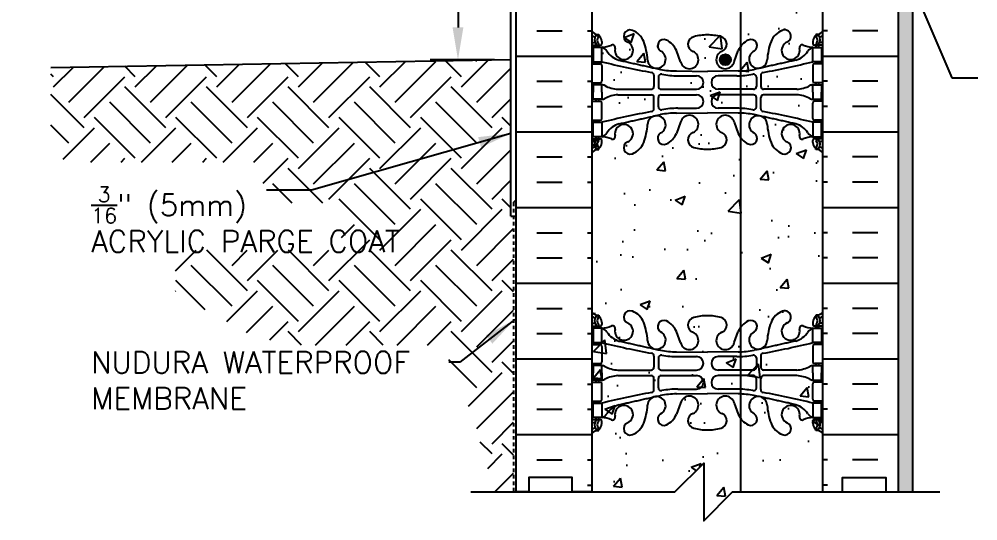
# Model space of a CAD drawing. Header units: inches. Extents: x 109 to 225, y 78 to 148.
# Drawn here: x 161.62 to 194.86, y 101.27 to 118.67 of the extents above; entities that cross this region are included whole.
import ezdxf

# ---------------------------------------------------------------- set-up
doc = ezdxf.new("R2010")
doc.units = ezdxf.units.IN
doc.header["$LTSCALE"] = 0.5
doc.header["$MEASUREMENT"] = 0
doc.linetypes.add('DASHED2', pattern=[0.375, 0.25, -0.125])
for name, color, linetype in [('HATCH', 12, 'Continuous'), ('line25', 2, 'Continuous'), ('LINE3', 3, 'Continuous'), ('LINE50', 5, 'Continuous'), ('LINE9', 9, 'Continuous'), ('TEXT', 4, 'Continuous'), ('Web_Edge', 9, 'Continuous')]:
    doc.layers.add(name, color=color, linetype=linetype)
doc.styles.add('DIM', font='romans.shx', dxfattribs={"width": 0.7})
doc.styles.add('ROMANS', font='romans.shx', dxfattribs={"height": 0.75})
doc.dimstyles.new('ext_12', dxfattribs={"dimscale": 12, "dimtxt": 0.09375, "dimasz": 0.09375, "dimexe": 0.09375, "dimexo": 0.0625, "dimgap": 0.0625, "dimtad": 1, "dimdec": 1, "dimzin": 3, "dimdsep": 46, "dimlunit": 4, "dimtxsty": 'DIM', "dimcen": 0.09, "dimdle": 0.09375, "dimclrt": 4, "dimadec": 0, "dimazin": 0, "dimtfac": 1, "dimtdec": 1, "dimtmove": 2, "dimatfit": 3, "dimfxl": 0, "dimfrac": 2, "dimtolj": 1, "dimtzin": 0, "dimarcsym": 0})

# ---------------------------------------------------------------- blocks, each defined once
blk = doc.blocks.new('8 web')
at = {"layer": 'Web_Edge'}
for p, q in [((-3.854, 6.868), (-3.764, 6.868)), ((-3.764, 6.868), (-3.764, 6.827)), ((3.854, 6.868), (3.764, 6.868)), ((3.764, 6.868), (3.764, 6.827)), ((-4, 6.589), (-3.922, 6.589)), ((-4, 6.489), (-3.716, 6.489)), ((-3.854, 6.489), (-3.854, 6.419)), ((-3.764, 6.489), (-3.764, 6.419)), ((-3.654, 6.619), (-3.654, 6.552)), ((3.654, 6.619), (3.654, 6.552)), ((4, 6.489), (3.716, 6.489)), ((3.764, 6.489), (3.764, 6.419)), ((3.854, 6.489), (3.854, 6.419)), ((4, 6.589), (3.922, 6.589)), ((-0.929, 5.917), (-1.071, 6.304)), ((0.929, 5.917), (1.071, 6.304)), ((-4, 5.849), (-3.716, 5.849)), ((-3.854, 5.919), (-3.854, 5.849)), ((-3.764, 5.919), (-3.764, 5.849)), ((-3.654, 5.787), (-3.654, 5.252)), ((3.654, 5.787), (3.654, 5.252)), ((4, 5.849), (3.716, 5.849)), ((3.764, 5.919), (3.764, 5.849)), ((3.854, 5.919), (3.854, 5.849)), ((-1.852, 5.45), (-1.852, 5.065)), ((-1.699, 5.387), (-1.699, 5.065)), ((-1.067, 5.601), (0, 5.586)), ((-1.019, 5.433), (-0.372, 5.433)), ((1.067, 5.601), (0, 5.586)), ((1.019, 5.433), (0.372, 5.433)), ((1.699, 5.387), (1.699, 5.065)), ((1.852, 5.45), (1.852, 5.065)), ((-4, 5.189), (-3.716, 5.189)), ((-3.854, 5.189), (-3.854, 5.119)), ((-3.764, 5.189), (-3.764, 5.119)), ((4, 5.189), (3.716, 5.189)), ((3.764, 5.189), (3.764, 5.119)), ((3.854, 5.189), (3.854, 5.119)), ((-3.106, 4.964), (-1.952, 4.965)), ((-3.106, 4.775), (-1.952, 4.774)), ((-1.852, 4.289), (-1.852, 4.674)), ((-1.699, 4.351), (-1.699, 4.674)), ((-1.599, 4.965), (-0.372, 4.965)), ((-1.599, 4.774), (-0.372, 4.774)), ((1.599, 4.965), (0.372, 4.965)), ((1.599, 4.774), (0.372, 4.774)), ((1.699, 4.351), (1.699, 4.674)), ((1.852, 4.289), (1.852, 4.674)), ((3.106, 4.964), (1.952, 4.965)), ((3.106, 4.775), (1.952, 4.774)), ((-4, 4.549), (-3.716, 4.549)), ((-3.854, 4.549), (-3.854, 4.619)), ((-3.764, 4.549), (-3.764, 4.619)), ((-3.654, 3.952), (-3.654, 4.487)), ((3.654, 3.952), (3.654, 4.487)), ((4, 4.549), (3.716, 4.549)), ((3.764, 4.549), (3.764, 4.619)), ((3.854, 4.549), (3.854, 4.619)), ((-1.067, 4.138), (0, 4.153)), ((-1.019, 4.305), (-0.372, 4.305)), ((1.067, 4.138), (0, 4.153)), ((1.019, 4.305), (0.372, 4.305)), ((-4, 3.889), (-3.716, 3.889)), ((-3.854, 3.819), (-3.854, 3.889)), ((-3.764, 3.819), (-3.764, 3.889)), ((-0.929, 3.822), (-1.071, 3.435)), ((0.929, 3.822), (1.071, 3.435)), ((4, 3.889), (3.716, 3.889)), ((3.764, 3.819), (3.764, 3.889)), ((3.854, 3.819), (3.854, 3.889)), ((-4, 3.249), (-3.716, 3.249)), ((-4, 3.149), (-3.922, 3.149)), ((-3.854, 3.249), (-3.854, 3.319)), ((-3.764, 3.249), (-3.764, 3.319)), ((-3.654, 3.119), (-3.654, 3.187)), ((3.654, 3.119), (3.654, 3.187)), ((4, 3.249), (3.716, 3.249)), ((3.764, 3.249), (3.764, 3.319)), ((3.854, 3.249), (3.854, 3.319)), ((4, 3.149), (3.922, 3.149)), ((-3.854, 2.871), (-3.764, 2.871)), ((-3.764, 2.871), (-3.764, 2.912)), ((3.764, 2.871), (3.764, 2.912)), ((3.854, 2.871), (3.764, 2.871)), ((-3.854, -2.871), (-3.764, -2.871)), ((-3.764, -2.871), (-3.764, -2.912)), ((3.854, -2.871), (3.764, -2.871)), ((3.764, -2.871), (3.764, -2.912)), ((-4, -3.149), (-3.922, -3.149)), ((-4, -3.249), (-3.716, -3.249)), ((-3.854, -3.249), (-3.854, -3.319)), ((-3.764, -3.249), (-3.764, -3.319)), ((-3.654, -3.119), (-3.654, -3.187)), ((3.654, -3.119), (3.654, -3.187)), ((4, -3.249), (3.716, -3.249)), ((3.764, -3.249), (3.764, -3.319)), ((3.854, -3.249), (3.854, -3.319)), ((4, -3.149), (3.922, -3.149)), ((-0.929, -3.822), (-1.071, -3.435)), ((0.929, -3.822), (1.071, -3.435)), ((-4, -3.889), (-3.716, -3.889)), ((-3.854, -3.819), (-3.854, -3.889)), ((-3.764, -3.819), (-3.764, -3.889)), ((-3.654, -3.952), (-3.654, -4.487)), ((3.654, -3.952), (3.654, -4.487)), ((4, -3.889), (3.716, -3.889)), ((3.764, -3.819), (3.764, -3.889)), ((3.854, -3.819), (3.854, -3.889)), ((-1.852, -4.289), (-1.852, -4.674)), ((-1.067, -4.138), (0, -4.153)), ((-1.019, -4.305), (-0.372, -4.305)), ((1.067, -4.138), (0, -4.153)), ((1.019, -4.305), (0.372, -4.305)), ((1.852, -4.289), (1.852, -4.674)), ((-4, -4.549), (-3.716, -4.549)), ((-3.854, -4.549), (-3.854, -4.619)), ((-3.764, -4.549), (-3.764, -4.619)), ((-1.699, -4.351), (-1.699, -4.674)), ((1.699, -4.351), (1.699, -4.674)), ((4, -4.549), (3.716, -4.549)), ((3.764, -4.549), (3.764, -4.619)), ((3.854, -4.549), (3.854, -4.619)), ((-3.106, -4.775), (-1.952, -4.774)), ((-3.106, -4.964), (-1.952, -4.965)), ((-1.599, -4.774), (-0.372, -4.774)), ((-1.599, -4.965), (-0.372, -4.965)), ((1.599, -4.774), (0.372, -4.774)), ((1.599, -4.965), (0.372, -4.965)), ((3.106, -4.775), (1.952, -4.774)), ((3.106, -4.964), (1.952, -4.965)), ((-4, -5.189), (-3.716, -5.189)), ((-3.854, -5.189), (-3.854, -5.119)), ((-3.764, -5.189), (-3.764, -5.119)), ((-3.654, -5.787), (-3.654, -5.252)), ((-1.852, -5.45), (-1.852, -5.065)), ((-1.699, -5.387), (-1.699, -5.065)), ((1.699, -5.387), (1.699, -5.065)), ((1.852, -5.45), (1.852, -5.065)), ((3.654, -5.787), (3.654, -5.252)), ((4, -5.189), (3.716, -5.189)), ((3.764, -5.189), (3.764, -5.119)), ((3.854, -5.189), (3.854, -5.119)), ((-1.067, -5.601), (0, -5.586)), ((-1.019, -5.433), (-0.372, -5.433)), ((1.067, -5.601), (0, -5.586)), ((1.019, -5.433), (0.372, -5.433)), ((-4, -5.849), (-3.716, -5.849)), ((-3.854, -5.919), (-3.854, -5.849)), ((-3.764, -5.919), (-3.764, -5.849)), ((-0.929, -5.917), (-1.071, -6.304)), ((0.929, -5.917), (1.071, -6.304)), ((4, -5.849), (3.716, -5.849)), ((3.764, -5.919), (3.764, -5.849)), ((3.854, -5.919), (3.854, -5.849)), ((-4, -6.489), (-3.716, -6.489)), ((-4, -6.589), (-3.922, -6.589)), ((-3.854, -6.489), (-3.854, -6.419)), ((-3.764, -6.489), (-3.764, -6.419)), ((-3.654, -6.619), (-3.654, -6.552)), ((3.654, -6.619), (3.654, -6.552)), ((4, -6.489), (3.716, -6.489)), ((3.764, -6.489), (3.764, -6.419)), ((3.854, -6.489), (3.854, -6.419)), ((4, -6.589), (3.922, -6.589)), ((-3.854, -6.868), (-3.764, -6.868)), ((-3.764, -6.868), (-3.764, -6.827)), ((3.764, -6.868), (3.764, -6.827)), ((3.854, -6.868), (3.764, -6.868))]:
    blk.add_line(p, q, dxfattribs=at)
for points in [[(-3.959, 5.919), (-3.659, 5.919), (-3.659, 6.419), (-3.959, 6.419)], [(3.959, 5.919), (3.659, 5.919), (3.659, 6.419), (3.959, 6.419)], [(-3.959, 3.819), (-3.659, 3.819), (-3.659, 3.319), (-3.959, 3.319)], [(3.959, 3.819), (3.659, 3.819), (3.659, 3.319), (3.959, 3.319)], [(-3.959, -3.819), (-3.659, -3.819), (-3.659, -3.319), (-3.959, -3.319)], [(3.959, -3.819), (3.659, -3.819), (3.659, -3.319), (3.959, -3.319)], [(-3.959, -5.919), (-3.659, -5.919), (-3.659, -6.419), (-3.959, -6.419)], [(3.959, -5.919), (3.659, -5.919), (3.659, -6.419), (3.959, -6.419)]]:
    blk.add_lwpolyline(points, close=True, dxfattribs=at)
for points in [[(-3.659, 4.869), (-3.659, 5.119), (-3.959, 5.119), (-3.959, 4.869)], [(3.659, 4.869), (3.659, 5.119), (3.959, 5.119), (3.959, 4.869)], [(-3.659, 4.869), (-3.659, 4.619), (-3.959, 4.619), (-3.959, 4.869)], [(3.659, 4.869), (3.659, 4.619), (3.959, 4.619), (3.959, 4.869)], [(-3.659, -4.869), (-3.659, -4.619), (-3.959, -4.619), (-3.959, -4.869)], [(3.659, -4.869), (3.659, -4.619), (3.959, -4.619), (3.959, -4.869)], [(-3.659, -4.869), (-3.659, -5.119), (-3.959, -5.119), (-3.959, -4.869)], [(3.659, -4.869), (3.659, -5.119), (3.959, -5.119), (3.959, -4.869)]]:
    blk.add_lwpolyline(points, dxfattribs=at)
for centre, radius, start, end in [((-2.681, 6.804), 0.22, 68.1963, 248.1963), ((-2.839, 6.375), 0.677, 21.1239, 69.3197), ((2.839, 6.375), 0.677, 110.6803, 158.8761), ((2.681, 6.804), 0.22, 291.8037, 111.8037), ((-3.654, 7.327), 0.5, 226.2109, 250.5288), ((-3.654, 7.327), 0.6, 234.7832, 245.0748), ((-3.66, 6.674), 0.25, 140.1145, 222.4609), ((-3.916, 6.764), 0.021, 343.464, 63.9957), ((-3.818, 6.805), 0.045, 321.448, 139.1879), ((-3.904, 6.619), 0.25, 0, 70.5288), ((-3.66, 6.674), 0.16, 140.0001, 222.4609), ((-1.507, 6.473), 0.217, 65.5264, 238.537), ((-1.758, 6.003), 0.75, 23.6938, 62.9705), ((-0.406, 6.529), 0.268, 104.7892, 250.0338), ((-0.012, 5.096), 1.754, 89.6229, 105.2918), ((0.012, 5.096), 1.754, 74.7082, 90.3771), ((0.406, 6.529), 0.268, 289.9662, 75.2108), ((1.758, 6.003), 0.75, 117.0295, 156.3062), ((1.507, 6.473), 0.217, 301.463, 114.4736), ((3.904, 6.619), 0.25, 109.4712, 180), ((3.818, 6.805), 0.045, 40.8121, 218.552), ((3.66, 6.674), 0.16, 317.5391, 39.9999), ((3.654, 7.327), 0.5, 289.4712, 313.7891), ((3.66, 6.674), 0.25, 317.5391, 39.8855), ((3.916, 6.764), 0.021, 116.0043, 196.536), ((3.654, 7.327), 0.6, 294.9252, 305.2168), ((-3.922, 6.609), 0.0196, 269.4032, 15.4901), ((-3.812, 6.536), 0.045, 222.4609, 42.4609), ((-3.716, 6.552), 0.0625, 270, 0), ((-3.714, 7.415), 0.997, 273.1538, 293.1467), ((-3.781, 6.077), 0.364, 34.9775, 70.3387), ((-3.288, 6.408), 0.0968, 340.1551, 110.4331), ((-2.89, 6.313), 0.314, 168.5886, 66.1916), ((-4.43, 5.81), 2.365, 4.3895, 20.0015), ((4.43, 5.81), 2.365, 159.9985, 175.6105), ((2.89, 6.313), 0.314, 113.8084, 11.4114), ((3.288, 6.408), 0.0968, 69.5669, 199.8449), ((3.714, 7.415), 0.997, 246.8533, 266.8462), ((3.781, 6.077), 0.364, 109.6613, 145.0225), ((3.716, 6.552), 0.0625, 180, 270), ((3.812, 6.536), 0.045, 137.5391, 317.5391), ((3.922, 6.609), 0.0196, 164.5099, 270.5968), ((-2.858, 6.688), 0.743, 212.7919, 253.8107), ((-1.759, 6.006), 0.314, 182.7357, 63.9348), ((-0.624, 5.99), 0.314, 193.4146, 66.1916), ((0.624, 5.99), 0.314, 113.8084, 346.5854), ((1.759, 6.006), 0.314, 116.0652, 357.2643), ((2.858, 6.688), 0.743, 286.1893, 327.2081), ((-3.716, 5.787), 0.0625, 0, 90), ((3.15, 33.34), 28.253, 256.0552, 259.6343), ((-1.072, 8.585), 2.984, 259.2546, 270.0995), ((1.072, 8.585), 2.984, 269.9005, 280.7454), ((-3.15, 33.34), 28.253, 280.3657, 283.9448), ((3.716, 5.787), 0.0625, 90, 180), ((-1.952, 5.45), 0.1, 360, 79.6343), ((-1.599, 5.387), 0.1, 79.2546, 180), ((-1.024, 8.417), 2.984, 259.2546, 270.0995), ((-0.372, 5.199), 0.234, 270, 90), ((0.372, 5.199), 0.234, 90, 270), ((1.024, 8.417), 2.984, 269.9005, 280.7454), ((1.599, 5.387), 0.1, 0, 100.7454), ((1.952, 5.45), 0.1, 100.3657, 180), ((-3.716, 5.252), 0.0625, 270, 0), ((-3.663, 4.901), 0.219, 60.4937, 88.92), ((-3.021, 6.121), 1.16, 242.5844, 265.8032), ((-1.952, 5.065), 0.1, 270.0388, 360), ((-1.599, 5.065), 0.1, 180, 270), ((1.599, 5.065), 0.1, 270, 0), ((1.952, 5.065), 0.1, 180, 269.9612), ((3.021, 6.121), 1.16, 274.1968, 297.4156), ((3.663, 4.901), 0.219, 91.08, 119.5063), ((3.716, 5.252), 0.0625, 180, 270), ((-3.021, 3.618), 1.16, 94.1968, 117.4156), ((-1.952, 4.674), 0.1, 0, 89.9612), ((-1.599, 4.674), 0.1, 90, 180), ((-0.372, 4.54), 0.234, 270, 90), ((0.372, 4.54), 0.234, 90, 270), ((1.599, 4.674), 0.1, 0, 90), ((1.952, 4.674), 0.1, 90.0388, 180), ((3.021, 3.618), 1.16, 62.5844, 85.8032), ((-3.716, 4.487), 0.0625, 0, 90), ((-3.663, 4.838), 0.219, 271.08, 299.5063), ((-1.599, 4.351), 0.1, 180, 280.7454), ((1.599, 4.351), 0.1, 259.2546, 0), ((3.663, 4.838), 0.219, 240.4937, 268.92), ((3.716, 4.487), 0.0625, 90, 180), ((3.15, -23.601), 28.253, 100.3657, 103.9448), ((-1.759, 3.733), 0.314, 296.0652, 177.2643), ((-1.952, 4.289), 0.1, 280.3657, 0), ((-1.072, 1.154), 2.984, 89.9005, 100.7454), ((-1.024, 1.322), 2.984, 89.9005, 100.7454), ((-0.624, 3.749), 0.314, 293.8084, 166.5854), ((0.624, 3.749), 0.314, 13.4146, 246.1916), ((1.024, 1.322), 2.984, 79.2546, 90.0995), ((1.072, 1.154), 2.984, 79.2546, 90.0995), ((1.759, 3.733), 0.314, 2.7357, 243.9348), ((1.952, 4.289), 0.1, 180, 259.6343), ((-3.15, -23.601), 28.253, 76.0552, 79.6343), ((-3.716, 3.952), 0.0625, 270, 0), ((-2.858, 3.051), 0.743, 106.1893, 147.2081), ((-2.89, 3.426), 0.314, 293.8084, 191.4114), ((-4.43, 3.929), 2.365, 339.9985, 355.6105), ((4.43, 3.929), 2.365, 184.3895, 200.0015), ((2.89, 3.426), 0.314, 348.5886, 246.1916), ((2.858, 3.051), 0.743, 32.7919, 73.8107), ((3.716, 3.952), 0.0625, 180, 270), ((-3.781, 3.662), 0.364, 289.6613, 325.0225), ((-3.288, 3.331), 0.0968, 249.5669, 19.8449), ((-1.507, 3.266), 0.217, 121.463, 294.4736), ((-1.758, 3.736), 0.75, 297.0295, 336.3062), ((-0.406, 3.21), 0.268, 109.9662, 255.2108), ((0.406, 3.21), 0.268, 284.7892, 70.0338), ((1.758, 3.736), 0.75, 203.6938, 242.9705), ((1.507, 3.266), 0.217, 245.5264, 58.537), ((3.288, 3.331), 0.0968, 160.1551, 290.4331), ((3.781, 3.662), 0.364, 214.9775, 250.3387), ((-3.922, 3.13), 0.0196, 344.5099, 90.5968), ((-3.66, 3.065), 0.25, 137.5391, 219.8855), ((-3.812, 3.203), 0.045, 317.5391, 137.5391), ((-3.904, 3.119), 0.25, 289.4712, 360), ((-3.66, 3.065), 0.16, 137.5391, 219.9999), ((-3.716, 3.187), 0.0625, 360, 90), ((-3.714, 2.324), 0.997, 66.8533, 86.8462), ((-2.681, 2.935), 0.22, 111.8037, 291.8037), ((-2.839, 3.364), 0.677, 290.6803, 338.8761), ((2.839, 3.364), 0.677, 201.1239, 249.3197), ((2.681, 2.935), 0.22, 248.1963, 68.1963), ((3.714, 2.324), 0.997, 93.1538, 113.1467), ((3.716, 3.187), 0.0625, 90, 180), ((3.904, 3.119), 0.25, 180, 250.5288), ((3.812, 3.203), 0.045, 42.4609, 222.4609), ((3.66, 3.065), 0.16, 320.0001, 42.4609), ((3.66, 3.065), 0.25, 320.1145, 42.4609), ((3.922, 3.13), 0.0196, 89.4032, 195.4901), ((-3.654, 2.412), 0.6, 114.9252, 125.2168), ((-3.654, 2.412), 0.5, 109.4712, 133.7891), ((-3.916, 2.975), 0.021, 296.0043, 16.536), ((-3.818, 2.934), 0.045, 220.8121, 38.552), ((-0.012, 4.643), 1.754, 254.7082, 270.3771), ((0.012, 4.643), 1.754, 269.6229, 285.2918), ((3.818, 2.934), 0.045, 141.448, 319.1879), ((3.654, 2.412), 0.5, 46.2109, 70.5288), ((3.916, 2.975), 0.021, 163.464, 243.9957), ((3.654, 2.412), 0.6, 54.7832, 65.0748), ((-3.654, -2.412), 0.5, 226.2109, 250.5288), ((-3.654, -2.412), 0.6, 234.7832, 245.0748), ((-3.66, -3.065), 0.25, 140.1145, 222.4609), ((-3.916, -2.975), 0.021, 343.464, 63.9957), ((-3.818, -2.934), 0.045, 321.448, 139.1879), ((-3.904, -3.119), 0.25, 0, 70.5288), ((-3.66, -3.065), 0.16, 140.0001, 222.4609), ((-2.681, -2.935), 0.22, 68.1963, 248.1963), ((-2.839, -3.364), 0.677, 21.1239, 69.3197), ((-0.406, -3.21), 0.268, 104.7892, 250.0338), ((-0.012, -4.643), 1.754, 89.6229, 105.2918), ((0.012, -4.643), 1.754, 74.7082, 90.3771), ((0.406, -3.21), 0.268, 289.9662, 75.2108), ((2.839, -3.364), 0.677, 110.6803, 158.8761), ((2.681, -2.935), 0.22, 291.8037, 111.8037), ((3.904, -3.119), 0.25, 109.4712, 180), ((3.818, -2.934), 0.045, 40.8121, 218.552), ((3.66, -3.065), 0.16, 317.5391, 39.9999), ((3.654, -2.412), 0.5, 289.4712, 313.7891), ((3.66, -3.065), 0.25, 317.5391, 39.8855), ((3.916, -2.975), 0.021, 116.0043, 196.536), ((3.654, -2.412), 0.6, 294.9252, 305.2168), ((-3.922, -3.13), 0.0196, 269.4032, 15.4901), ((-3.812, -3.203), 0.045, 222.4609, 42.4609), ((-3.716, -3.187), 0.0625, 270, 0), ((-3.714, -2.324), 0.997, 273.1538, 293.1467), ((-3.781, -3.662), 0.364, 34.9775, 70.3387), ((-3.288, -3.331), 0.0968, 340.1551, 110.4331), ((-2.89, -3.426), 0.314, 168.5886, 66.1916), ((-4.43, -3.929), 2.365, 4.3895, 20.0015), ((-1.507, -3.266), 0.217, 65.5264, 238.537), ((-1.758, -3.736), 0.75, 23.6938, 62.9705), ((1.758, -3.736), 0.75, 117.0295, 156.3062), ((1.507, -3.266), 0.217, 301.463, 114.4736), ((4.43, -3.929), 2.365, 159.9985, 175.6105), ((2.89, -3.426), 0.314, 113.8084, 11.4114), ((3.288, -3.331), 0.0968, 69.5669, 199.8449), ((3.714, -2.324), 0.997, 246.8533, 266.8462), ((3.781, -3.662), 0.364, 109.6613, 145.0225), ((3.716, -3.187), 0.0625, 180, 270), ((3.812, -3.203), 0.045, 137.5391, 317.5391), ((3.922, -3.13), 0.0196, 164.5099, 270.5968), ((-2.858, -3.051), 0.743, 212.7919, 253.8107), ((-1.759, -3.733), 0.314, 182.7357, 63.9348), ((-0.624, -3.749), 0.314, 193.4146, 66.1916), ((0.624, -3.749), 0.314, 113.8084, 346.5854), ((1.759, -3.733), 0.314, 116.0652, 357.2643), ((2.858, -3.051), 0.743, 286.1893, 327.2081), ((-3.716, -3.952), 0.0625, 0, 90), ((3.15, 23.601), 28.253, 256.0552, 259.6343), ((-3.15, 23.601), 28.253, 280.3657, 283.9448), ((3.716, -3.952), 0.0625, 90, 180), ((-1.952, -4.289), 0.1, 360, 79.6343), ((-1.599, -4.351), 0.1, 79.2546, 180), ((-1.072, -1.154), 2.984, 259.2546, 270.0995), ((-1.024, -1.322), 2.984, 259.2546, 270.0995), ((-0.372, -4.54), 0.234, 270, 90), ((0.372, -4.54), 0.234, 90, 270), ((1.024, -1.322), 2.984, 269.9005, 280.7454), ((1.072, -1.154), 2.984, 269.9005, 280.7454), ((1.599, -4.351), 0.1, 0, 100.7454), ((1.952, -4.289), 0.1, 100.3657, 180), ((-3.716, -4.487), 0.0625, 270, 0), ((-3.663, -4.838), 0.219, 60.4937, 88.92), ((-3.021, -3.618), 1.16, 242.5844, 265.8032), ((3.021, -3.618), 1.16, 274.1968, 297.4156), ((3.663, -4.838), 0.219, 91.08, 119.5063), ((3.716, -4.487), 0.0625, 180, 270), ((-3.021, -6.121), 1.16, 94.1968, 117.4156), ((-1.952, -4.674), 0.1, 270.0388, 360), ((-1.952, -5.065), 0.1, 0, 89.9612), ((-1.599, -4.674), 0.1, 180, 270), ((-1.599, -5.065), 0.1, 90, 180), ((-0.372, -5.199), 0.234, 270, 90), ((0.372, -5.199), 0.234, 90, 270), ((1.599, -4.674), 0.1, 270, 0), ((1.599, -5.065), 0.1, 0, 90), ((1.952, -4.674), 0.1, 180, 269.9612), ((1.952, -5.065), 0.1, 90.0388, 180), ((3.021, -6.121), 1.16, 62.5844, 85.8032), ((-3.716, -5.252), 0.0625, 0, 90), ((-3.663, -4.901), 0.219, 271.08, 299.5063), ((3.663, -4.901), 0.219, 240.4937, 268.92), ((3.716, -5.252), 0.0625, 90, 180), ((3.15, -33.34), 28.253, 100.3657, 103.9448), ((-1.952, -5.45), 0.1, 280.3657, 0), ((-1.599, -5.387), 0.1, 180, 280.7454), ((-1.072, -8.585), 2.984, 89.9005, 100.7454), ((-1.024, -8.417), 2.984, 89.9005, 100.7454), ((1.024, -8.417), 2.984, 79.2546, 90.0995), ((1.072, -8.585), 2.984, 79.2546, 90.0995), ((1.599, -5.387), 0.1, 259.2546, 0), ((1.952, -5.45), 0.1, 180, 259.6343), ((-3.15, -33.34), 28.253, 76.0552, 79.6343), ((-3.716, -5.787), 0.0625, 270, 0), ((-2.858, -6.688), 0.743, 106.1893, 147.2081), ((-1.759, -6.006), 0.314, 296.0652, 177.2643), ((-0.624, -5.99), 0.314, 293.8084, 166.5854), ((0.624, -5.99), 0.314, 13.4146, 246.1916), ((1.759, -6.006), 0.314, 2.7357, 243.9348), ((2.858, -6.688), 0.743, 32.7919, 73.8107), ((3.716, -5.787), 0.0625, 180, 270), ((-3.781, -6.077), 0.364, 289.6613, 325.0225), ((-2.89, -6.313), 0.314, 293.8084, 191.4114), ((-4.43, -5.81), 2.365, 339.9985, 355.6105), ((-1.507, -6.473), 0.217, 121.463, 294.4736), ((-1.758, -6.003), 0.75, 297.0295, 336.3062), ((-0.406, -6.529), 0.268, 109.9662, 255.2108), ((0.406, -6.529), 0.268, 284.7892, 70.0338), ((1.758, -6.003), 0.75, 203.6938, 242.9705), ((1.507, -6.473), 0.217, 245.5264, 58.537), ((4.43, -5.81), 2.365, 184.3895, 200.0015), ((2.89, -6.313), 0.314, 348.5886, 246.1916), ((3.781, -6.077), 0.364, 214.9775, 250.3387), ((-3.922, -6.609), 0.0196, 344.5099, 90.5968), ((-3.66, -6.674), 0.25, 137.5391, 219.8855), ((-3.812, -6.536), 0.045, 317.5391, 137.5391), ((-3.904, -6.619), 0.25, 289.4712, 360), ((-3.66, -6.674), 0.16, 137.5391, 219.9999), ((-3.716, -6.552), 0.0625, 360, 90), ((-3.714, -7.415), 0.997, 66.8533, 86.8462), ((-3.288, -6.408), 0.0968, 249.5669, 19.8449), ((-2.681, -6.804), 0.22, 111.8037, 291.8037), ((-2.839, -6.375), 0.677, 290.6803, 338.8761), ((2.839, -6.375), 0.677, 201.1239, 249.3197), ((2.681, -6.804), 0.22, 248.1963, 68.1963), ((3.288, -6.408), 0.0968, 160.1551, 290.4331), ((3.714, -7.415), 0.997, 93.1538, 113.1467), ((3.716, -6.552), 0.0625, 90, 180), ((3.904, -6.619), 0.25, 180, 250.5288), ((3.812, -6.536), 0.045, 42.4609, 222.4609), ((3.66, -6.674), 0.16, 320.0001, 42.4609), ((3.66, -6.674), 0.25, 320.1145, 42.4609), ((3.922, -6.609), 0.0196, 89.4032, 195.4901), ((-3.654, -7.327), 0.6, 114.9252, 125.2168), ((-3.654, -7.327), 0.5, 109.4712, 133.7891), ((-3.916, -6.764), 0.021, 296.0043, 16.536), ((-3.818, -6.805), 0.045, 220.8121, 38.552), ((-0.012, -5.096), 1.754, 254.7082, 270.3771), ((0.012, -5.096), 1.754, 269.6229, 285.2918), ((3.818, -6.805), 0.045, 141.448, 319.1879), ((3.654, -7.327), 0.5, 46.2109, 70.5288), ((3.916, -6.764), 0.021, 163.464, 243.9957), ((3.654, -7.327), 0.6, 54.7832, 65.0748)]:
    blk.add_arc(centre, radius, start, end, dxfattribs=at)
for points in [[(-3.066, 5.974), (-1.628, 5.654)], [(3.066, 5.974), (1.628, 5.654)], [(-3.066, 3.765), (-1.628, 4.085)], [(3.066, 3.765), (1.628, 4.085)], [(-3.066, -3.765), (-1.628, -4.085)], [(3.066, -3.765), (1.628, -4.085)], [(-3.066, -5.974), (-1.628, -5.654)], [(3.066, -5.974), (1.628, -5.654)]]:
    blk.add_open_spline(points, degree=1, dxfattribs=at)

msp = doc.modelspace()

# ---------------------------------------------------------------- hatches: boundary and pattern name
at = {"layer": 'HATCH'}
h = msp.add_hatch(dxfattribs=at)
h.set_pattern_fill('AR-CONC', color=256, scale=0.5, style=0)
h.paths.add_polyline_path([(189.48, 145.379, 0.039409), (189.445, 145.337, 0.520567), (188.837, 145.337, 0.520567), (188.722, 145.386, 0.520567), (188.213, 145.386, 0.520567), (187.852, 145.386, 0.520567), (187.458, 145.435, 0.520567), (187.064, 145.386, 0.520567), (186.703, 145.386, 0.520567), (186.194, 145.386, 0.520567), (186.079, 145.337, 0.520567), (185.471, 145.337, 0.520567), (184.897, 145.337, 0.520567), (184.289, 145.337, 0.520567), (183.813, 145.337, 0.520567), (183.6, 145.337, 0.520567), (183.386, 145.337, 0.520567), (182.91, 145.337, 0.520567), (182.352, 145.337, 0.520567), (182.056, 145.337, 0.464822), (181.48, 145.337), (181.48, 138.529), (181.504, 138.512), (181.48, 138.512), (181.48, 138.272), (181.48, 120.272), (181.48, 102.272), (184.355, 102.272), (185.355, 103.272), (185.355, 101.272), (186.355, 102.272), (189.48, 102.272), (189.48, 120.272), (189.48, 122.697), (189.48, 127.072), (187.076, 127.072, 0.414214), (186.976, 126.972), (186.976, 125.572), (186.476, 125.572), (186.476, 127.072, -0.414214), (186.976, 127.572), (189.48, 127.572), (189.48, 132.322), (186.976, 132.322, -0.414214), (186.476, 132.822), (186.476, 134.322), (186.976, 134.322), (186.976, 132.922, 0.414214), (187.076, 132.822), (189.48, 132.822), (189.48, 137.197), (189.48, 138.272)])
h.paths.add_polyline_path([(185.386, 135.237, -1), (185.011, 135.237, -1)], flags=16)
h.paths.add_polyline_path([(186.552, 117.55, -1), (186.177, 117.55, -1)], flags=16)
h = msp.add_hatch(dxfattribs=at)
h.set_pattern_fill('AR-SAND', color=256, scale=0.25, style=0)
h.set_pattern_definition([(37.5, (81.0187, 4.95138), (-0.0157483, 0.4817059), [0, -0.38, 0, -0.425, 0, -0.40625]), (7.5, (81.0187, 4.9514), (0.4424442, 0.7055365), [0, -0.205, 0, -0.3425, 0, -0.13125]), (327.5, (80.7112, 4.9514), (0.7785355, 0.0014148), [0, -0.125, 0, -0.45, 0, -0.5875]), (317.5, (80.7112, 4.9514), (0.7515317, 0.219419), [0, -0.0625, 0, -0.295, 0, -0.3375])])
h.paths.add_polyline_path([(192.605, 124.822), (192.105, 124.822), (192.105, 120.272), (192.105, 102.272), (192.605, 102.272)])
h = msp.add_hatch(dxfattribs=at)
h.set_pattern_fill('INSUL', color=256, scale=7, style=0)
h.set_pattern_definition([(0, (-2744.6818, -294.7378), (0, 2.625), []), (0, (-2744.6818, -293.8628), (0, 2.625), [0.875, -0.875]), (0, (-2744.6818, -292.9878), (0, 2.625), [0.875, -0.875])])
h.paths.add_polyline_path([(178.855, 102.272), (179.292, 102.272), (179.292, 102.772), (180.792, 102.772), (180.792, 102.272), (181.48, 102.272), (181.48, 120.272), (180.792, 120.272), (180.792, 120.772), (179.292, 120.772), (179.292, 120.272), (178.855, 120.272)])
h = msp.add_hatch(dxfattribs=at)
h.set_pattern_fill('INSUL', color=256, scale=7, style=0)
h.set_pattern_definition([(180, (3115.6413, -294.7378), (0, 2.625), []), (180, (3115.6413, -293.8628), (0, 2.625), [0.875, -0.875]), (180, (3115.6413, -292.9878), (0, 2.625), [0.875, -0.875])])
h.paths.add_polyline_path([(192.105, 102.272), (191.667, 102.272), (191.667, 102.772), (190.167, 102.772), (190.167, 102.272), (189.48, 102.272), (189.48, 120.272), (190.167, 120.272), (190.167, 120.772), (191.667, 120.772), (191.667, 120.272), (192.105, 120.272)])
h = msp.add_hatch(dxfattribs=at)
h.set_pattern_fill('EARTH', color=256, scale=8, angle=45, style=0)
h.set_pattern_definition([(45, (79.0187, 4.947), (2e-16, 2.828427), [2, -2]), (45, (78.4884, 5.4773), (2e-16, 2.828427), [2, -2]), (45, (77.958, 6.0077), (2e-16, 2.828427), [2, -2]), (135, (77.958, 6.3612), (-2.828427, 4e-16), [2, -2]), (135, (78.4884, 6.8916), (-2.828427, 4e-16), [2, -2]), (135, (79.0187, 7.4219), (-2.828427, 4e-16), [2, -2])])
h.paths.add_polyline_path([(161.63, 115.081), (161.63, 115.081), (161.619, 115.089)])
h.paths.add_polyline_path([(162.719, 116.989), (162.719, 114.205), (162.73, 114.195), (162.758, 114.171), (162.785, 114.147), (162.812, 114.122), (162.839, 114.098), (162.867, 114.073), (162.894, 114.048), (162.921, 114.024), (162.948, 113.999), (162.975, 113.974), (163.002, 113.949), (163.028, 113.924), (163.055, 113.899), (163.082, 113.874), (163.108, 113.848), (163.135, 113.823), (163.161, 113.798), (163.188, 113.772), (163.214, 113.747), (163.241, 113.721), (163.248, 113.714), (170.077, 113.714), (170.077, 112.286), (172.797, 112.286), (172.797, 110.654), (167.039, 110.654), (167.039, 109.154), (169.737, 107.676), (169.772, 107.668), (169.807, 107.661), (169.843, 107.653), (169.878, 107.646), (169.913, 107.638), (169.948, 107.631), (169.984, 107.623), (170.019, 107.616), (170.054, 107.608), (170.089, 107.601), (170.124, 107.593), (170.159, 107.585), (170.194, 107.578), (170.229, 107.57), (170.263, 107.563), (170.298, 107.555), (170.333, 107.547), (170.368, 107.539), (170.403, 107.532), (170.437, 107.524), (170.472, 107.516), (170.506, 107.509), (170.541, 107.501), (170.576, 107.493), (170.61, 107.485), (170.645, 107.477), (170.679, 107.47), (170.713, 107.462), (170.748, 107.454), (170.782, 107.446), (170.816, 107.438), (170.85, 107.43), (170.885, 107.423), (170.919, 107.415), (170.953, 107.407), (170.987, 107.399), (171.021, 107.391), (171.055, 107.383), (171.089, 107.375), (171.123, 107.367), (171.126, 107.367), (176.515, 107.367), (176.515, 106.097), (176.519, 106.097), (176.988, 105.664), (177.294, 105.079), (178.105, 102.272), (178.761, 102.272), (178.761, 111.826), (178.667, 111.826), (178.667, 117.267)])
at = {"layer": 'LINE3'}
msp.add_hatch(color=256, dxfattribs=at).paths.add_polyline_path([(185.916, 117.262, 1), (186.291, 117.262, 1)])

# ---------------------------------------------------------------- linework, layer by layer
at = {"layer": 'line25'}
for p, q in [((181.48, 120.272), (181.48, 102.272)), ((189.48, 102.272), (189.48, 120.272))]:
    msp.add_line(p, q, dxfattribs=at)
at = {"layer": 'LINE3'}
msp.add_line((186.629, 143.2), (186.629, 102.272), dxfattribs=at)
msp.add_circle((186.104, 117.262), 0.188, dxfattribs=at)
at = {"layer": 'LINE50'}
for p, q in [((178.855, 102.272), (178.855, 120.272)), ((192.105, 102.272), (192.105, 120.272)), ((162.719, 116.989), (178.667, 117.267))]:
    msp.add_line(p, q, dxfattribs=at)
for points in [[(181.48, 102.272), (180.792, 102.272), (180.792, 102.772), (179.292, 102.772), (179.292, 102.272), (178.855, 102.272)], [(189.48, 102.272), (190.167, 102.272), (190.167, 102.772), (191.667, 102.772), (191.667, 102.272), (192.105, 102.272)]]:
    msp.add_lwpolyline(points, dxfattribs=at)
at = {"layer": 'LINE9'}
for p, q in [((192.605, 102.272), (192.605, 124.822)), ((178.667, 111.831), (178.667, 123.831)), ((178.667, 111.831), (178.855, 111.831))]:
    msp.add_line(p, q, dxfattribs=at)
at = {"layer": 'LINE9', "linetype": 'DASHED2'}
for q in [(178.855, 112.406), (178.761, 102.272)]:
    msp.add_line((178.761, 112.313), q, dxfattribs=at)
at = {"layer": 'LINE9'}
msp.add_lwpolyline([(177.275, 102.272), (184.355, 102.272), (185.355, 103.272), (185.355, 101.272), (186.355, 102.272), (193.542, 102.272)], dxfattribs=at)
at = {"layer": 'TEXT'}
for p, q in [((176.834, 122.147), (176.834, 118.382)), ((178.104, 117.257), (175.874, 117.257))]:
    msp.add_line(p, q, dxfattribs=at)
msp.add_solid([(176.645, 118.382), (177.02, 118.382), (176.833, 117.257)], dxfattribs=at)

# ---------------------------------------------------------------- block references
at = {"layer": 'line25'}
msp.add_blockref('8 web', (185.48, 111.272), dxfattribs=at)

# ---------------------------------------------------------------- texts
at = {"layer": 'TEXT', "char_height": 0.75, "attachment_point": 4, "style": 'ROMANS'}
for s, insert, width in [('\\A1;{\\H0.7x;\\S3/16;}" (5mm) \\PACRYLIC PARGE COAT', (164.114, 111.723), 11.74859), ('\\A1;NUDURA WATERPROOF MEMBRANE', (164.114, 106.141), 12.78313)]:
    msp.add_mtext(s, dxfattribs=dict(at, insert=insert, width=width))

# ---------------------------------------------------------------- leaders
at = {"layer": 'TEXT'}
for points in [[(190.792, 124.009), (193.961, 116.63), (194.858, 116.63)], [(178.667, 114.708), (171.755, 112.739), (170.192, 112.739)], [(178.801, 108.253), (176.901, 106.774), (176.513, 106.774)]]:
    msp.add_leader(points, dimstyle='ext_12', override={"dimgap": 0.0625, "dimtad": 0}, dxfattribs=at)

doc.saveas('drawing.dxf')
